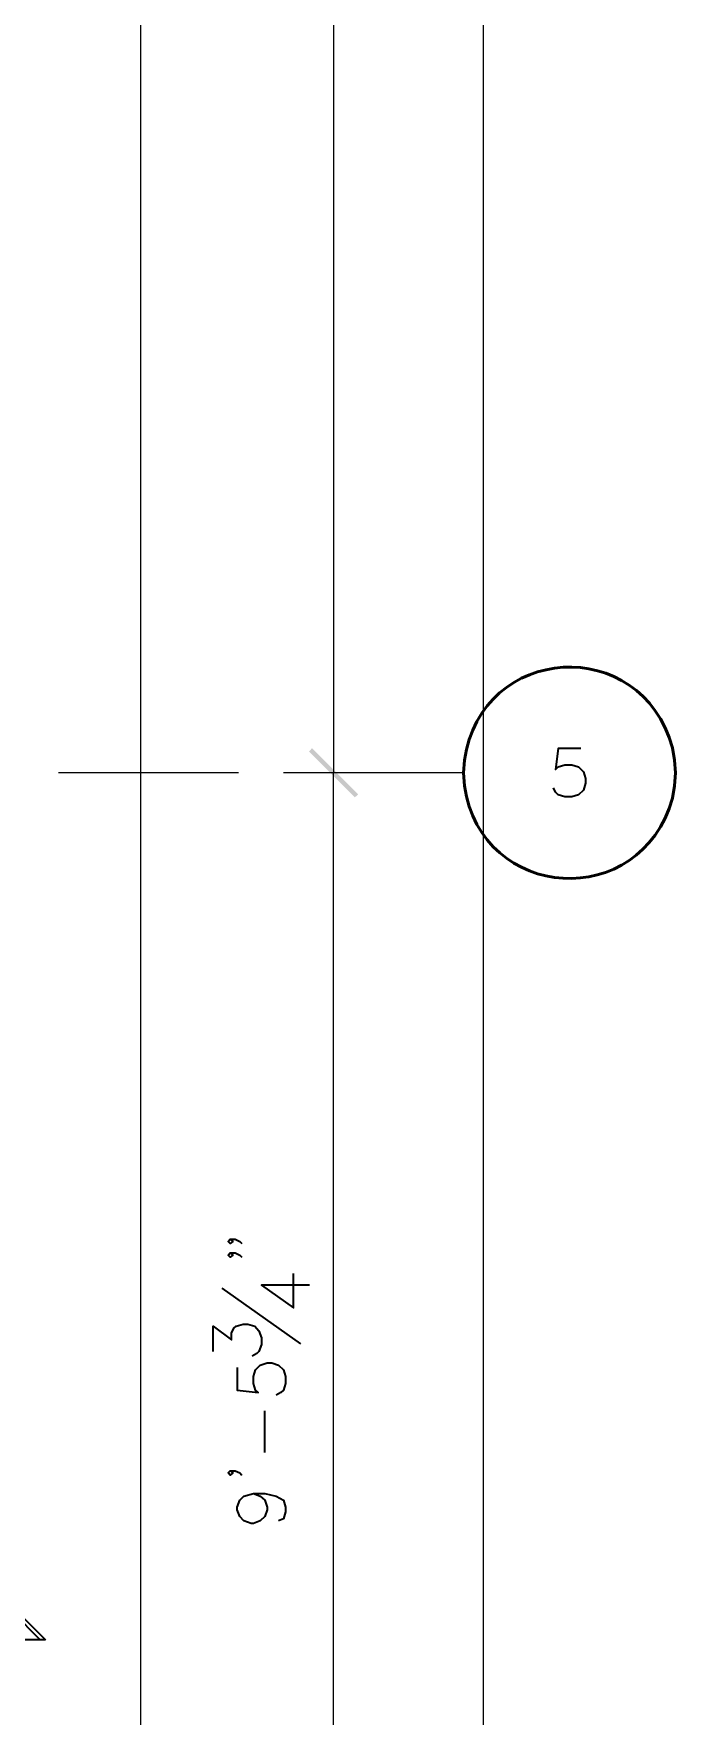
# Model space of a CAD drawing. Header units: inches. Extents: x 5 to 516, y -193 to 129.
# Drawn here: x 277.97 to 282.97, y 41.99 to 55.1 of the extents above; entities that cross this region are included whole.
import ezdxf

# ---------------------------------------------------------------- set-up
doc = ezdxf.new("R2010")
doc.units = ezdxf.units.IN
doc.header["$MEASUREMENT"] = 0
doc.linetypes.add('PDF_IMPORT', pattern=[1, 0.8, -0.2])
doc.layers.add('PDF2_Geometry', color=7, linetype='Continuous')
doc.layers.add('PDF2_Solid Fills', color=7, linetype='Continuous')

msp = doc.modelspace()

# ---------------------------------------------------------------- hatches: boundary and pattern name
at = {"layer": 'PDF2_Solid Fills', "transparency": 33554559}
msp.add_hatch(color=256, dxfattribs=at).paths.add_polyline_path([(280.1353509, 49.5300828), (280.1120176, 49.5034161), (280.4686852, 49.1467505), (280.4953509, 49.1700827)])

# ---------------------------------------------------------------- linework, layer by layer
at = {"layer": 'PDF2_Geometry', "lineweight": 15}
for points in [[(281.4686843, 83.1100822), (281.4686843, 38.1900787)], [(278.8020174, 37.816747), (278.8020174, 40.1500805), (278.8020174, 76.8167501)], [(280.3020176, 62.7967464), (280.3020176, 49.3367454)], [(280.3020176, 40.2334139), (280.3020176, 49.336748)]]:
    msp.add_lwpolyline(points, dxfattribs=at)
at = {"layer": 'PDF2_Geometry', "lineweight": 50}
for points in [[(281.3220178, 49.4367505), (281.3153511, 49.3367505), (281.3220178, 49.2367505)], [(282.9420179, 49.1400838), (282.9586846, 49.2367505), (282.9653513, 49.3367505), (282.9586846, 49.4367505), (282.9420179, 49.5334172)]]:
    msp.add_lwpolyline(points, dxfattribs=at)
at = {"layer": 'PDF2_Geometry', "lineweight": 35}
for points in [[(282.228684, 49.5267496), (282.0520173, 49.5267496), (282.0320173, 49.3634162), (282.0520173, 49.3834162), (282.1053506, 49.4000829), (282.158684, 49.4000829), (282.2120173, 49.3834162), (282.248684, 49.3467496), (282.2653507, 49.2934162), (282.2653507, 49.2567496), (282.248684, 49.2034162), (282.2120173, 49.1667495), (282.158684, 49.1500829), (282.1053506, 49.1500829), (282.0520173, 49.1667495), (282.0320173, 49.1867495), (282.0153506, 49.2200829)], [(279.4986846, 45.7034155), (279.5186846, 45.6867489), (279.4986846, 45.6700822), (279.482018, 45.6867489), (279.4986846, 45.7034155), (279.5353513, 45.7034155), (279.572018, 45.6867489), (279.5886847, 45.6700822)], [(279.4986846, 45.5967464), (279.5186846, 45.5800797), (279.4986846, 45.5634131), (279.482018, 45.5800797), (279.4986846, 45.5967464), (279.5353513, 45.5967464), (279.572018, 45.5800797), (279.5886847, 45.5634131)], [(280.1153516, 45.3467464), (279.7420183, 45.3467464), (279.9920183, 45.1700797), (279.9920183, 45.4367464)], [(280.0486844, 44.8900813), (279.435351, 45.3234147)], [(279.3653516, 44.8300804), (279.3653516, 45.026747), (279.508685, 44.9200804), (279.508685, 44.9734137), (279.5253517, 45.0100804), (279.5453517, 45.026747), (279.598685, 45.0434137), (279.6353517, 45.0434137), (279.688685, 45.026747), (279.7220183, 44.9900804), (279.7420183, 44.936747), (279.7420183, 44.8834137), (279.7220183, 44.8300804), (279.7053517, 44.8134137), (279.668685, 44.7934137)], [(279.5520175, 44.7034154), (279.5520175, 44.5267488), (279.7153509, 44.5100821), (279.6953509, 44.5267488), (279.6786842, 44.5800821), (279.6786842, 44.6334154), (279.6953509, 44.6867488), (279.7320175, 44.7234154), (279.7853509, 44.7400821), (279.8220175, 44.7400821), (279.8753509, 44.7234154), (279.9120175, 44.6867488), (279.9286842, 44.6334154), (279.9286842, 44.5800821), (279.9120175, 44.5267488), (279.8920175, 44.5100821), (279.8553509, 44.4900821)], [(279.7686856, 44.0434151), (279.7686856, 44.3667485)], [(279.4986846, 43.9000808), (279.5186846, 43.8834142), (279.4986846, 43.8667475), (279.482018, 43.8834142), (279.4986846, 43.9000808), (279.5353513, 43.9000808), (279.572018, 43.8834142), (279.5886847, 43.8667475)], [(277.7120186, 42.5834134), (276.0220184, 42.5834134), (275.6720184, 42.5834134), (276.8653518, 43.7767468), (278.0586853, 42.5834134)], [(279.6786858, 43.7234146), (279.7320192, 43.7034146), (279.7686858, 43.6700812), (279.7853525, 43.6167479), (279.7853525, 43.5967479), (279.7686858, 43.5434145), (279.7320192, 43.5100812), (279.6786858, 43.4900812), (279.6620191, 43.4900812), (279.6053525, 43.5100812), (279.5720191, 43.5434145), (279.5520191, 43.5967479), (279.5520191, 43.6167479), (279.5720191, 43.6700812), (279.6053525, 43.7034146), (279.6786858, 43.7234146), (279.7686858, 43.7234146), (279.8553525, 43.7034146), (279.9120192, 43.6700812), (279.9286858, 43.6167479), (279.9286858, 43.5800812), (279.9120192, 43.5267479), (279.8753525, 43.5100812)], [(278.0186854, 42.5834134), (277.6020187, 43.0000801)], [(278.0586838, 42.5834134), (277.7120171, 42.5834134)]]:
    msp.add_lwpolyline(points, dxfattribs=at)
at = {"layer": 'PDF2_Geometry', "linetype": 'PDF_IMPORT', "lineweight": 15, "ltscale": 1.753333}
msp.add_lwpolyline([(281.3153504, 49.3367505), (268.0586829, 49.3367505)], dxfattribs=at)
at = {"layer": 'PDF2_Geometry', "lineweight": 50}
for points in [[(282.9420179, 49.5334172), (282.7012957, 50.4221395), (281.4539067, 50.3471395), (281.3220178, 49.4367505)], [(281.3220178, 49.2367505), (281.4560734, 48.3299171), (282.6980179, 48.2546949), (282.9420179, 49.1400838)]]:
    msp.add_open_spline(points, degree=3, dxfattribs=at)
at = {"layer": 'PDF2_Solid Fills', "lineweight": 35, "transparency": 33554559}
msp.add_solid([(280.4686842, 49.1467481), (280.4953509, 49.1700814), (280.1120176, 49.5034147)], dxfattribs=at)

doc.saveas('drawing.dxf')
